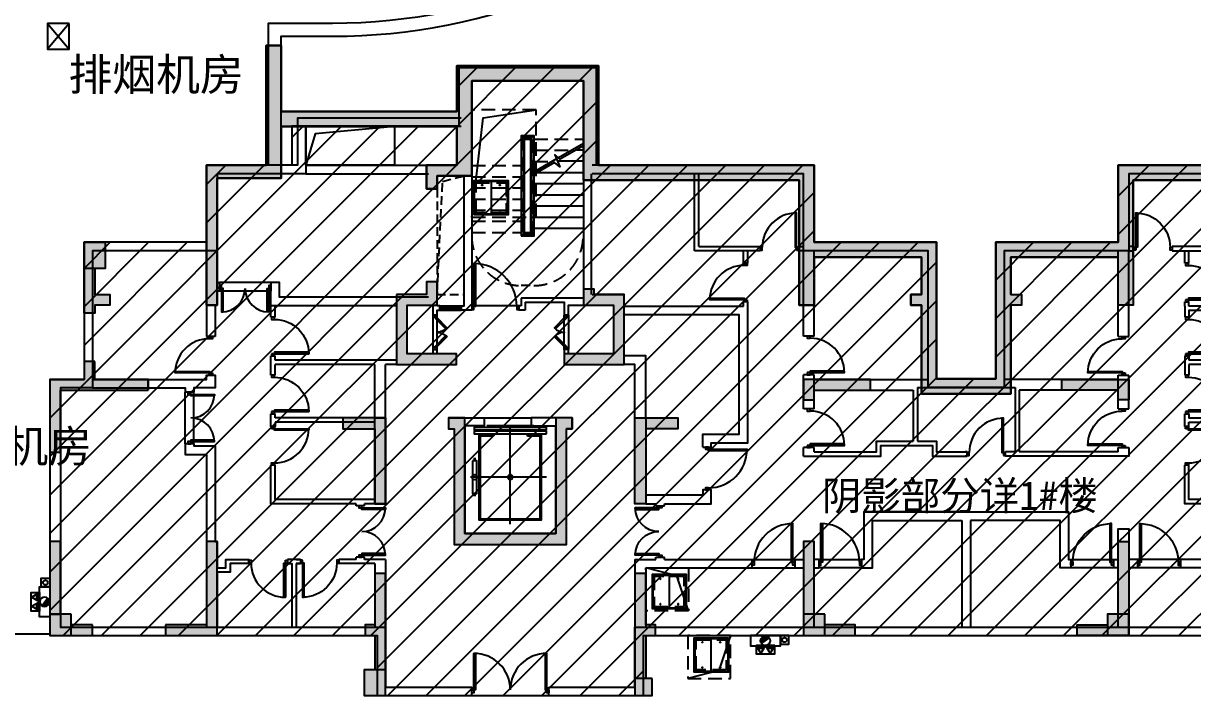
# Model space of a CAD drawing. Header units: millimetres. Extents: x -248992 to 1906102, y -24098 to 332602.
# Drawn here: x 882802 to 910092, y 253710 to 269400 of the extents above; entities that cross this region are included whole.
import ezdxf
from ezdxf.enums import TextEntityAlignment as Align

# ---------------------------------------------------------------- set-up
doc = ezdxf.new("R2010")
doc.units = ezdxf.units.MM
doc.header["$LTSCALE"] = 100
for name, pattern in [('A6-DK-JSJ-B1F$0$HIDDEN2', [4.7625, 3.175, -1.5875]), ('X1-B1F$0$HIDDEN2', [4.7625, 3.175, -1.5875]), ('XG-1#-CORE-B1F$0$ACO-DASHED', [3, 2, -1]), ('XG-1#-CORE-B1F$0$HIDDEN2', [4.7625, 3.175, -1.5875]), ('XG-1#-CORE-B1F$0$XG-14CORE-SF$0$X1-CORE-SF$0$HIDDEN2', [4.7625, 3.175, -1.5875])]:
    doc.linetypes.add(name, pattern=pattern)
for name, color, linetype in [('-ACO-TTLB', 153, 'Continuous'), ('1#-HW-BF$0$S-HATCH-X', 251, 'Continuous'), ('1#-W-BF$0$S-COLUMN-S', 2, 'Continuous'), ('1#-W-BF$0$S-WALL-S', 4, 'Continuous'), ('A-HATCH', 251, 'Continuous'), ('A-ROOM-IDEN', 31, 'Continuous'), ('A-WIND-IDEN', 244, 'Continuous'), ('A6-DK-BG-B1F$0$A-STAIR', 142, 'Continuous'), ('A6-DK-JSJ-B1F$0$A-DRAIN', 152, 'Continuous'), ('A6-DK-JSJ-B1F$0$A-HOLE-FLOR', 242, 'Continuous'), ('A6-DK-JSJ-B1F$0$A-LOWER', 131, 'A6-DK-JSJ-B1F$0$HIDDEN2'), ('A6-DK-JSJ-B1F$0$X23-BF$0$A-HATCH', 251, 'Continuous'), ('A6-W-B1$0$S-WALL-S', 4, 'Continuous'), ('TP-DK-1(xhs)$0$P-J-DIM-L', 70, 'Continuous'), ('TP-DK-1(xhs)$0$P-X-L', 240, 'Continuous'), ('TP-DK-1(xhs)$0$P-X-M', 2, 'Continuous'), ('TP-DK-1(xhs)$0$P-X-X', 1, 'Continuous'), ('X1-B1F$0$A-DRAIN', 152, 'Continuous'), ('X1-B1F$0$A-HOLE-FLOR', 242, 'Continuous'), ('X1-B1F$0$A-LOWER', 131, 'X1-B1F$0$HIDDEN2'), ('X1-B1F$0$X23-BF$0$A-HATCH', 251, 'Continuous'), ('X1-B1F$0$xref(dwg引用图层)', 7, 'Continuous'), ('XA6-130-S-B1F$0$A-DOOR', 190, 'Continuous'), ('XA6-130-S-B1F$0$A-HOLE-FLOR', 242, 'Continuous'), ('XA6-130-S-B1F$0$A-STAIR', 142, 'Continuous'), ('XA6-130-S-B1F$0$A-WALL', 2, 'Continuous'), ('XG-1#-CORE-B1F$0$A-DOOR', 190, 'Continuous'), ('XG-1#-CORE-B1F$0$A-DRAIN', 152, 'Continuous'), ('XG-1#-CORE-B1F$0$A-EVTR', 193, 'Continuous'), ('XG-1#-CORE-B1F$0$A-HOLE-FLOR', 242, 'Continuous'), ('XG-1#-CORE-B1F$0$A-LOWER', 131, 'XG-1#-CORE-B1F$0$HIDDEN2'), ('XG-1#-CORE-B1F$0$A-SILL', 135, 'Continuous'), ('XG-1#-CORE-B1F$0$A-STAIR', 142, 'Continuous'), ('XG-1#-CORE-B1F$0$A-WALL', 2, 'Continuous'), ('XG-1#-CORE-B1F$0$X23-BF$0$A-HATCH', 251, 'Continuous'), ('XG-1#-CORE-B1F$0$XG-14CORE-SF$0$A-STAIR', 142, 'Continuous'), ('XG-1#-CORE-B1F$0$XG-14CORE-SF$0$X1-CORE-SF$0$A-INDEX', 134, 'Continuous'), ('XG-1#-CORE-B1F$0$XG-14CORE-SF$0$X1-CORE-SF$0$A-RAIL', 55, 'Continuous'), ('XG-1#-CORE-B1F$0$XG-14CORE-SF$0$X1-CORE-SF$0$A-STAIR', 142, 'Continuous'), ('XG-1#-CORE-B1F$0$XU-3A-28F-SF$0$A-WIND', 126, 'Continuous'), ('xref(dwg引用图层)', 7, 'Continuous')]:
    doc.layers.add(name, color=color, linetype=linetype)
for name, color, linetype, plot in [('1#-HW-BF$0$S-EDIT', 241, 'Continuous', False), ('A6-W-B1$0$S-EDIT', 241, 'Continuous', False), ('XG-1#-CORE-B1F$0$XG-14CORE-SF$0$X1-CORE-SF$0$-ACO-PLTW', 220, 'XG-1#-CORE-B1F$0$XG-14CORE-SF$0$X1-CORE-SF$0$HIDDEN2', False)]:
    doc.layers.add(name, color=color, linetype=linetype, plot=plot)
doc.styles.add('华文细黑', font='STXIHEI.TTF')

# ---------------------------------------------------------------- blocks, each defined once
blk = doc.blocks.new('*U339')
for p, q in [((-25, 0), (-25, 500)), ((25, 0), (25, 500))]:
    blk.add_line(p, q)
for points in [[(25, 500), (-25, 500), (-25, 450), (25, 450)], [(25, 500), (-25, 500), (-25, 450), (25, 450)], [(22, 497), (-22, 497), (-22, 453), (22, 453)], [(22, 497), (-22, 497), (-22, 453), (22, 453)], [(16, 395), (13, 395), (13, 399), (-16, 445), (-16, 450), (-13, 450), (-13, 446), (16, 400), (16, 395)], [(16, 295), (13, 295), (13, 299), (-16, 345), (-16, 350), (-13, 350), (-13, 346), (16, 300), (16, 295)], [(25, 0), (-25, 0), (-25, 50), (25, 50)], [(25, 0), (-25, 0), (-25, 50), (25, 50)], [(22, 3), (-22, 3), (-22, 47), (22, 47)], [(22, 3), (-22, 3), (-22, 47), (22, 47)], [(16, 195), (13, 195), (13, 199), (-16, 245), (-16, 250), (-13, 250), (-13, 246), (16, 200), (16, 195)], [(16, 95), (13, 95), (13, 99), (-16, 145), (-16, 150), (-13, 150), (-13, 146), (16, 100), (16, 95)]]:
    blk.add_lwpolyline(points, close=True)
blk = doc.blocks.new('*U340')
for points in [[(-1100, -35), (-1050, -35), (-1050, 35), (-1100, 35)], [(-50, -35), (0, -35), (0, 35), (-50, 35)], [(-85, -1035), (-85, -35), (-50, -35), (-50, -1035)]]:
    blk.add_lwpolyline(points, close=True)
blk.add_arc((-50, -35), 1000, 180, 270)
blk = doc.blocks.new('XG-1#-CORE-B1F$0$DT-YL')
for p, q in [((13512, 6200), (12412, 6200)), ((12562, 6010), (12562, 5955)), ((12962, 3900), (12962, 6200)), ((13362, 5955), (13362, 6010)), ((12562, 5955), (12262, 5955)), ((13662, 5955), (13362, 5955)), ((12156, 5430), (12106, 5430)), ((12131, 5380), (12131, 5430)), ((13806, 5000), (12031, 5000)), ((12156, 4570), (12106, 4570)), ((12131, 4620), (12131, 4570))]:
    blk.add_line(p, q)
for points in [[(13806, 6100), (13806, 6160), (12118, 6160), (12118, 6100)], [(13806, 6010), (13806, 6070), (12118, 6070), (12118, 6010)], [(12081, 5380), (12081, 4620), (12181, 4620), (12181, 5380)]]:
    blk.add_lwpolyline(points, close=True)
for points in [[(12231, 6010), (12231, 4000), (13693, 4000), (13693, 6010)], [(12262, 5955), (12262, 4030), (13662, 4030), (13662, 5955)]]:
    blk.add_lwpolyline(points)
blk.add_circle((12131, 5000), 60)
at = {"extrusion": (0, 0, -1)}
blk.add_ellipse((12962, 5000), major_axis=(60.1, 0), ratio=0.918919, start_param=4.712389, end_param=10.995574, dxfattribs=at)
blk = doc.blocks.new('*U341')
at = {"layer": 'XG-1#-CORE-B1F$0$A-DRAIN'}
blk.add_lwpolyline([(50, 50), (50, 850), (850, 850), (850, 50)], close=True, dxfattribs=at)
at = {"layer": 'XG-1#-CORE-B1F$0$A-HOLE-FLOR'}
blk.add_lwpolyline([(0, 0), (270, 2317), (1500, 2500)], dxfattribs=at)
for points in [[(65, 835), (450, 835), (450, 65), (65, 65)], [(835, 835), (450, 835), (450, 65), (835, 65)]]:
    blk.add_lwpolyline(points, close=True, dxfattribs=at)
at = {"layer": 'XG-1#-CORE-B1F$0$A-LOWER'}
for points in [[(0, 2500), (0, 0), (1500, 0), (1500, 2500), (0, 2500)], [(100, 100), (100, 800), (800, 800), (800, 100), (100, 100)]]:
    blk.add_lwpolyline(points, dxfattribs=at)
at = {"layer": 'XG-1#-CORE-B1F$0$X23-BF$0$A-HATCH'}
blk.add_lwpolyline([(65, 65), (65, 835), (835, 835), (835, 65)], close=True, dxfattribs=at)
for centre in [(242, 745), (657, 745), (242, 155), (657, 155)]:
    blk.add_circle(centre, 8, dxfattribs=at)
blk = doc.blocks.new('*U342')
at = {"linetype": 'ByBlock', "lineweight": -2}
for points in [[(322, 258), (75, 10), (50, 35), (297, 282)], [(478, 258), (725, 10), (750, 35), (503, 282)], [(0, 35), (50, 35), (50, -35), (0, -35)], [(800, 35), (750, 35), (750, -35), (800, -35)]]:
    blk.add_lwpolyline(points, close=True, dxfattribs=at)
for centre, start, end in [((50, 35), 0, 45), ((750, 35), 135, 180)]:
    blk.add_arc(centre, 350, start, end, dxfattribs=at)
blk = doc.blocks.new('XG-1#-CORE-B1F', base_point=(-46152, -39086))
at = {"layer": 'XG-1#-CORE-B1F$0$A-HOLE-FLOR', "linetype": 'XG-1#-CORE-B1F$0$ACO-DASHED'}
blk.add_lwpolyline([(-37212, -29816), (-36582, -29816), (-36582, -27046), (-37212, -27046)], close=True, dxfattribs=at)
blk.add_lwpolyline([(-37212, -29816), (-37083, -27174), (-36582, -27046)], dxfattribs=at)
at = {"layer": 'XG-1#-CORE-B1F$0$A-SILL'}
for points in [[(-37147, -30076), (-36647, -30076)], [(-37147, -30176), (-36647, -30176)]]:
    blk.add_lwpolyline(points, dxfattribs=at)
at = {"layer": 'XG-1#-CORE-B1F$0$A-STAIR'}
for points in [[(-35302, -30076), (-36402, -30076)], [(-36112, -32696), (-35012, -32696)]]:
    blk.add_lwpolyline(points, dxfattribs=at)
at = {"layer": 'XG-1#-CORE-B1F$0$A-WALL'}
for p, q in [((-36402, -24826), (-33792, -24826)), ((-33792, -24826), (-33792, -29896)), ((-35252, -29896), (-35252, -30076)), ((-35152, -29996), (-35152, -30176)), ((-35302, -30076), (-35302, -30176))]:
    blk.add_line(p, q, dxfattribs=at)
for points in [[(-36402, -24826), (-36402, -30176)], [(-36402, -30176), (-36647, -30176), (-36647, -30076), (-36582, -30076), (-36582, -27046)], [(-33612, -27096), (-33612, -29686)], [(-33792, -29896), (-35252, -29896)], [(-35152, -29996), (-34242, -29996), (-34242, -30296), (-34142, -30296), (-34142, -30066), (-33092, -30066), (-33092, -31196), (-34142, -31196), (-34142, -31096), (-34242, -31096), (-34242, -31196)], [(-36762, -31196), (-37212, -31196), (-37212, -31096), (-37312, -31096), (-37312, -31196), (-37912, -31196), (-37912, -30066), (-37312, -30066), (-37312, -30296)], [(-37212, -30076), (-37212, -30066)], [(-37212, -30296), (-37212, -30176), (-37147, -30176), (-37147, -30076), (-37212, -30076)], [(-35252, -30076), (-35302, -30076)], [(-35152, -30176), (-35302, -30176)], [(-37212, -30296), (-37312, -30296)], [(-36562, -32696), (-36112, -32696), (-36112, -32876), (-36562, -32876)], [(-34442, -32696), (-35012, -32696), (-35012, -32876), (-34442, -32876)]]:
    blk.add_lwpolyline(points, dxfattribs=at)
at = {"layer": 'XG-1#-CORE-B1F$0$XG-14CORE-SF$0$A-STAIR'}
for p, q in [((-37312, -30296), (-37312, -31096)), ((-37212, -31096), (-37212, -30296)), ((-34242, -31096), (-34242, -30296)), ((-34142, -30296), (-34142, -31096))]:
    blk.add_line(p, q, dxfattribs=at)
at = {"layer": 'XG-1#-CORE-B1F$0$XG-14CORE-SF$0$X1-CORE-SF$0$-ACO-PLTW'}
blk.add_line((-34972, -26136), (-35222, -26136), dxfattribs=at)
blk.add_lwpolyline([(-35222, -26136), (-35222, -28416), (-34972, -28416), (-34972, -26136)], dxfattribs=at)
at = {"layer": 'XG-1#-CORE-B1F$0$XG-14CORE-SF$0$X1-CORE-SF$0$A-INDEX'}
for points in [[(-33792, -26344), (-34337, -26658), (-34461, -26556), (-34344, -26835), (-34467, -26733), (-35022, -27054)], [(-33792, -26286), (-34379, -26624)], [(-34422, -26649), (-35022, -26996)]]:
    blk.add_lwpolyline(points, dxfattribs=at)
at = {"layer": 'XG-1#-CORE-B1F$0$XG-14CORE-SF$0$X1-CORE-SF$0$A-RAIL'}
for points in [[(-35247, -28441), (-34947, -28441), (-34947, -26111), (-35247, -26111)], [(-35197, -28391), (-34997, -28391), (-34997, -26161), (-35197, -26161)]]:
    blk.add_lwpolyline(points, close=True, dxfattribs=at)
at = {"layer": 'XG-1#-CORE-B1F$0$XG-14CORE-SF$0$X1-CORE-SF$0$A-STAIR'}
for p, q in [((-35172, -28366), (-35172, -26161)), ((-35172, -26186), (-34997, -26186)), ((-35022, -28366), (-35022, -26161)), ((-35022, -26446), (-34997, -26446)), ((-33952, -26436), (-33792, -26436)), ((-35022, -26706), (-34997, -26706)), ((-34402, -26696), (-33792, -26696)), ((-35022, -26966), (-34997, -26966)), ((-35022, -28366), (-35022, -26996)), ((-34947, -26966), (-34873, -26966)), ((-34870, -26966), (-33792, -26966)), ((-35022, -27226), (-34997, -27226)), ((-34947, -27226), (-33792, -27226)), ((-35022, -27486), (-34997, -27486)), ((-34947, -27486), (-33792, -27486)), ((-35022, -27746), (-34997, -27746)), ((-35022, -27746), (-34997, -27746)), ((-34947, -27746), (-33792, -27746)), ((-35022, -28006), (-34997, -28006)), ((-35022, -28006), (-34997, -28006)), ((-34947, -28006), (-33792, -28006)), ((-35197, -28366), (-35022, -28366)), ((-35022, -28266), (-34997, -28266)), ((-34947, -28266), (-33792, -28266))]:
    blk.add_line(p, q, dxfattribs=at)
at = {"layer": 'XG-1#-CORE-B1F$0$XG-14CORE-SF$0$X1-CORE-SF$0$A-STAIR', "linetype": 'XG-1#-CORE-B1F$0$XG-14CORE-SF$0$X1-CORE-SF$0$HIDDEN2'}
for p, q in [((-34947, -26186), (-33792, -26186)), ((-34947, -26446), (-34069, -26446)), ((-34947, -26706), (-34520, -26706)), ((-36402, -26806), (-35247, -26806)), ((-35197, -26806), (-35172, -26806)), ((-36402, -27066), (-35247, -27066)), ((-35197, -27066), (-35172, -27066)), ((-36402, -27326), (-35247, -27326)), ((-35197, -27326), (-35172, -27326)), ((-36402, -27586), (-35247, -27586)), ((-35197, -27586), (-35172, -27586)), ((-36402, -27846), (-35247, -27846)), ((-36402, -28106), (-35247, -28106)), ((-35197, -27846), (-35172, -27846)), ((-35197, -28106), (-35172, -28106)), ((-36402, -28366), (-35247, -28366))]:
    blk.add_line(p, q, dxfattribs=at)
blk.add_lwpolyline([(-35042, -29606), (-35252, -29606)], dxfattribs=at)
for centre, start, end in [((-35252, -28456), 180, 270), ((-34952, -28456), 270, 0)]:
    blk.add_arc(centre, 1150, start, end, dxfattribs=at)
at = {"layer": 'XG-1#-CORE-B1F$0$A-DOOR'}
for name, p, rotation in [('*U340', (-36402, -30126), 180), ('*U342', (-34192, -31096), 90)]:
    blk.add_blockref(name, p, dxfattribs=dict(at, rotation=rotation))
at = {"layer": 'XG-1#-CORE-B1F$0$A-DOOR', "xscale": -1, "rotation": 270}
blk.add_blockref('*U342', (-37262, -31096), dxfattribs=at)
at = {"layer": 'XG-1#-CORE-B1F$0$A-EVTR'}
blk.add_blockref('XG-1#-CORE-B1F$0$DT-YL', (-48465, -39076), dxfattribs=at)
at = {"layer": 'XG-1#-CORE-B1F$0$A-LOWER'}
blk.add_blockref('*U341', (-36402, -28006), dxfattribs=at)
at = {"layer": 'XG-1#-CORE-B1F$0$XU-3A-28F-SF$0$A-WIND', "rotation": 90}
blk.add_blockref('*U339', (-36647, -30126), dxfattribs=at)
blk = doc.blocks.new('*U100')
for points in [[(-900, 35), (-850, 35), (-850, -35), (-900, -35)], [(-50, 35), (0, 35), (0, -35), (-50, -35)], [(-85, -835), (-85, -35), (-50, -35), (-50, -835)]]:
    blk.add_lwpolyline(points, close=True)
blk.add_arc((-50, -35), 800, 180, 270)
blk = doc.blocks.new('*U101')
for points in [[(-85, 835), (-85, 35), (-50, 35), (-50, 835)], [(-900, -35), (-850, -35), (-850, 35), (-900, 35)], [(-50, -35), (0, -35), (0, 35), (-50, 35)]]:
    blk.add_lwpolyline(points, close=True)
blk.add_arc((-50, 35), 800, 90, 180)
blk = doc.blocks.new('*U102')
for points in [[(-850, 35), (-900, 35), (-900, -35), (-850, -35)], [(0, 35), (-50, 35), (-50, -35), (0, -35)], [(-815, -835), (-815, -35), (-850, -35), (-850, -835)]]:
    blk.add_lwpolyline(points, close=True)
blk.add_arc((-850, -35), 800, 270, 0)
blk = doc.blocks.new('*U98')
for points in [[(-815, 835), (-815, 35), (-850, 35), (-850, 835)], [(-850, -35), (-900, -35), (-900, 35), (-850, 35)], [(0, -35), (-50, -35), (-50, 35), (0, 35)]]:
    blk.add_lwpolyline(points, close=True)
blk.add_arc((-850, 35), 800, 0, 90)
blk = doc.blocks.new('*U95')
at = {"linetype": 'ByBlock', "lineweight": -2}
for points in [[(0, -35), (50, -35), (50, 35), (0, 35)], [(1150, -35), (1200, -35), (1200, 35), (1150, 35)], [(85, -585), (85, -35), (50, -35), (50, -585)], [(1115, -585), (1115, -35), (1150, -35), (1150, -585)]]:
    blk.add_lwpolyline(points, close=True, dxfattribs=at)
for centre, start, end in [((50, -35), 270, 0), ((1150, -35), 180, 270)]:
    blk.add_arc(centre, 550, start, end, dxfattribs=at)
blk = doc.blocks.new('*U103')
for points in [[(-900, 35), (-850, 35), (-850, -35), (-900, -35)], [(-50, 35), (0, 35), (0, -35), (-50, -35)], [(-85, -835), (-85, -35), (-50, -35), (-50, -835)]]:
    blk.add_lwpolyline(points, close=True)
blk.add_arc((-50, -35), 800, 180, 270)
blk = doc.blocks.new('*U104')
at = {"linetype": 'ByBlock', "lineweight": -2}
for points in [[(85, 885), (85, 35), (50, 35), (50, 885)], [(1715, 885), (1715, 35), (1750, 35), (1750, 885)], [(0, 35), (50, 35), (50, -35), (0, -35)], [(1750, 35), (1800, 35), (1800, -35), (1750, -35)]]:
    blk.add_lwpolyline(points, close=True, dxfattribs=at)
for centre, start, end in [((50, 35), 0, 90), ((1750, 35), 90, 180)]:
    blk.add_arc(centre, 850, start, end, dxfattribs=at)
blk = doc.blocks.new('*U96')
at = {"color": 0, "linetype": 'ByBlock', "lineweight": -2}
for points in [[(50, -35), (0, -35), (0, 35), (50, 35)], [(1000, -35), (950, -35), (950, 35), (1000, 35)], [(85, -935), (85, -35), (50, -35), (50, -935)]]:
    blk.add_lwpolyline(points, close=True, dxfattribs=at)
blk.add_arc((50, -35), 900, 270, 0, dxfattribs=at)
blk = doc.blocks.new('*U97')
at = {"color": 0, "linetype": 'ByBlock', "lineweight": -2}
for points in [[(85, 935), (85, 35), (50, 35), (50, 935)], [(50, 35), (0, 35), (0, -35), (50, -35)], [(1000, 35), (950, 35), (950, -35), (1000, -35)]]:
    blk.add_lwpolyline(points, close=True, dxfattribs=at)
blk.add_arc((50, 35), 900, 360, 90, dxfattribs=at)
blk = doc.blocks.new('*U99')
at = {"color": 0, "linetype": 'ByBlock', "lineweight": -2}
for points in [[(85, 935), (85, 35), (50, 35), (50, 935)], [(50, 35), (0, 35), (0, -35), (50, -35)], [(1000, 35), (950, 35), (950, -35), (1000, -35)]]:
    blk.add_lwpolyline(points, close=True, dxfattribs=at)
blk.add_arc((50, 35), 900, 360, 90, dxfattribs=at)
blk = doc.blocks.new('XA6-130-S-B1F')
at = {"layer": 'XA6-130-S-B1F$0$A-HOLE-FLOR'}
blk.add_lwpolyline([(5880, 13190), (7950, 13190), (7950, 12290), (5880, 12290)], close=True, dxfattribs=at)
blk.add_lwpolyline([(7950, 13190), (6095, 13024), (5880, 12290)], dxfattribs=at)
at = {"layer": 'XA6-130-S-B1F$0$A-STAIR'}
for points in [[(5060, 9550), (3860, 9550)], [(5060, 9350), (3860, 9350)], [(3060, 5790), (3060, 6990)], [(3260, 5790), (3260, 6990)], [(16290, 3090), (17290, 3090)], [(17850, 3090), (18850, 3090)], [(23730, 3090), (24730, 3090)], [(26290, 3090), (25290, 3090)], [(16290, 2890), (17290, 2890)], [(18850, 2890), (17850, 2890)], [(24730, 2890), (23730, 2890)], [(26290, 2890), (25290, 2890)]]:
    blk.add_lwpolyline(points, dxfattribs=at)
at = {"layer": 'XA6-130-S-B1F$0$A-WALL'}
for points in [[(9500, 13390), (5680, 13390), (5680, 12290), (3560, 12290), (3560, 10490), (700, 10490)], [(9500, 13190), (5880, 13190), (5880, 12090), (3810, 12090), (3810, 10290), (900, 10290), (900, 7090), (150, 7090), (150, 1510), (7740, 1510), (7740, 110), (9750, 110)], [(5880, 12290), (8740, 12290)], [(30020, 12290), (24840, 12290), (24840, 10490), (21980, 10490), (21980, 7300), (20600, 7300), (20600, 10490), (17740, 10490), (17740, 12290), (12560, 12290)], [(5880, 12090), (8740, 12090)], [(12540, 12090), (12540, 9270)], [(30020, 12090), (25090, 12090), (25090, 10290), (22180, 10290), (22180, 7100), (20400, 7100), (20400, 10290), (17490, 10290), (17490, 12090), (12560, 12090)], [(14950, 10290), (14950, 12090)], [(15050, 10390), (15050, 12090)], [(3560, 10490), (700, 10490), (700, 7290), (-100, 7290), (-100, 1310), (7540, 1310), (7540, -90), (9750, -90)], [(15050, 10390), (16480, 10390)], [(16480, 10390), (16480, 10290)], [(17380, 10390), (17490, 10390)], [(17380, 10390), (17380, 10290)], [(25200, 10390), (25090, 10390)], [(25200, 10390), (25200, 10290)], [(26100, 10390), (26100, 10290)], [(27530, 10390), (26100, 10390)], [(16480, 10290), (14950, 10290)], [(16090, 10000), (16090, 10290)], [(16190, 10000), (16190, 10290)], [(17490, 10290), (17380, 10290)], [(17490, 8300), (17490, 10290)], [(17740, 8300), (17740, 10290)], [(24840, 8290), (24840, 10290)], [(25090, 8290), (25090, 10290)], [(25090, 10290), (25200, 10290)], [(26100, 10290), (27630, 10290)], [(26390, 10000), (26390, 10290)], [(26490, 10000), (26490, 10290)], [(16190, 10000), (16090, 10000)], [(26390, 10000), (26490, 10000)], [(3810, 9550), (3860, 9550), (3860, 9350), (3810, 9350)], [(7990, 9210), (5260, 9210), (5260, 9550), (5060, 9550)], [(5060, 9550), (5060, 9350)], [(7990, 9010), (5060, 9010), (5060, 9350), (5060, 9350)], [(3560, 9020), (3560, 8290)], [(3760, 9020), (3760, 8290)], [(5060, 8740), (5060, 9010)], [(8740, 9210), (7990, 9210), (7990, 7740), (5160, 7740)], [(5160, 8740), (5160, 9010)], [(12560, 9270), (13310, 9270)], [(13310, 9000), (13310, 9270)], [(16090, 9000), (16090, 9100)], [(16190, 9100), (16090, 9100)], [(16190, 9000), (16190, 9100)], [(26390, 9000), (26390, 9100)], [(26390, 9100), (26490, 9100)], [(26490, 9000), (26490, 9100)], [(5160, 8740), (5060, 8740)], [(13310, 9000), (16090, 9000)], [(13810, 6390), (13810, 7840), (13310, 7840), (13310, 8800)], [(15140, 5710), (15140, 6010), (15990, 6010), (15990, 8800), (13310, 8800)], [(15140, 5710), (15340, 5710), (15340, 5810), (16190, 5810), (16190, 9000)], [(26390, 9000), (26390, 8740)], [(26490, 8740), (26390, 8740)], [(29270, 9000), (26490, 9000)], [(29270, 8900), (26490, 8900), (26490, 8740)], [(3760, 8290), (3560, 8290)], [(17740, 8300), (17490, 8300)], [(24840, 8290), (25090, 8290)], [(5060, 7390), (5060, 7840)], [(5160, 7840), (5060, 7840)], [(5160, 7740), (5160, 7840)], [(26490, 7840), (26390, 7840)], [(26390, 7840), (26390, 7390)], [(26490, 7840), (26490, 7740)], [(29270, 7740), (26490, 7740)], [(900, 7290), (3560, 7290), (3560, 7390), (3760, 7390), (3760, 7090), (3260, 7090), (3260, 6990)], [(3760, 7390), (3760, 7090)], [(5160, 7390), (5060, 7390)], [(5160, 7390), (5160, 7640)], [(7490, 7640), (5160, 7640)], [(7490, 6390), (7490, 7640)], [(7990, 7640), (7740, 7640)], [(7740, 6390), (7740, 7640)], [(13560, 6390), (13560, 7640), (13310, 7640)], [(17490, 6600), (17490, 7400)], [(17740, 7400), (17490, 7400)], [(17740, 6600), (17740, 7400)], [(24840, 7390), (25090, 7390)], [(24840, 6600), (24840, 7390)], [(25090, 6600), (25090, 7390)], [(26490, 7390), (26390, 7390)], [(26490, 7640), (26490, 7390)], [(28770, 7640), (26490, 7640)], [(26490, 7490), (26490, 7390)], [(17740, 7290), (20400, 7290)], [(20150, 7100), (22430, 7100)], [(20150, 7100), (20150, 5850)], [(24840, 7290), (22180, 7290)], [(22430, 7100), (22430, 5600)], [(900, 7090), (3060, 7090), (3060, 6990)], [(3260, 6990), (3060, 6990)], [(17740, 7040), (20050, 7040)], [(20050, 7040), (20050, 5850)], [(24830, 7040), (22530, 7040)], [(22530, 7040), (22530, 5600)], [(17740, 6600), (17490, 6600)], [(24840, 6600), (25090, 6600)], [(5160, 6290), (5160, 6190), (5060, 6190), (5060, 6490)], [(5160, 6490), (5060, 6490)], [(5160, 6390), (5160, 6490)], [(7490, 6390), (5160, 6390)], [(7490, 6290), (5160, 6290)], [(9210, 6390), (9210, 6140)], [(9210, 6390), (9590, 6390)], [(12090, 6390), (11710, 6390)], [(12090, 6390), (12090, 6140)], [(26490, 6490), (26390, 6490)], [(26390, 6190), (26390, 6490)], [(26490, 6490), (26490, 6390), (28770, 6390)], [(26490, 6190), (26490, 6290)], [(26490, 6290), (28770, 6290)], [(9210, 6140), (9340, 6140)], [(9590, 6210), (9590, 3690), (11710, 3690), (11710, 6210)], [(12090, 6140), (11960, 6140)], [(26490, 6190), (26390, 6190)], [(3060, 5790), (3060, 5540), (3560, 5540), (3560, 1510)], [(3260, 5790), (3060, 5790)], [(3260, 5790), (3260, 5740), (3760, 5740), (3760, 3510), (3810, 3510), (3810, 2890)], [(17490, 5500), (19300, 5500), (19300, 5750), (20500, 5750), (20500, 5500), (21310, 5500)], [(17740, 5600), (19200, 5600), (19200, 5850), (20050, 5850)], [(20150, 5850), (20600, 5850), (20600, 5600), (21310, 5600)], [(17490, 5500), (17490, 5700)], [(17740, 5700), (17490, 5700)], [(17740, 5600), (17740, 5700)], [(21310, 5600), (21270, 5600)], [(21310, 5500), (21270, 5500)], [(21310, 5500), (21310, 5600)], [(21310, 5500), (21310, 5600)], [(25090, 5700), (25090, 5500), (22210, 5500)], [(22430, 5600), (22210, 5600)], [(22210, 5500), (22210, 5600)], [(24840, 5600), (22530, 5600)], [(24840, 5700), (25090, 5700)], [(24840, 5600), (24840, 5700)], [(5160, 5290), (5060, 5290)], [(7050, 4390), (5060, 4390), (5060, 5290)], [(7490, 4490), (5160, 4490), (5160, 5290)], [(5160, 5190), (5160, 5290)], [(26490, 5290), (26390, 5290)], [(28330, 4390), (26390, 4390), (26390, 5290)], [(26490, 5190), (26490, 5290)], [(28770, 4490), (26490, 4490), (26490, 5290)], [(14250, 4390), (15340, 4390), (15340, 4710), (15140, 4710), (15140, 4590), (13810, 4590)], [(7050, 4340), (7050, 4390)], [(7490, 4390), (7250, 4390)], [(7250, 4340), (7250, 4390)], [(13810, 4390), (14050, 4390)], [(14050, 4340), (14050, 4390)], [(14250, 4340), (14250, 4390)], [(7250, 4340), (7050, 4340)], [(14050, 4340), (14250, 4340)], [(21320, 4200), (18900, 4200), (18900, 3090), (18850, 3090), (18850, 2890), (19100, 2890), (19100, 4000), (21190, 4000)], [(18900, 4200), (23680, 4200), (23680, 3090), (23730, 3090), (23730, 2890), (23480, 2890), (23480, 4000), (21390, 4000)], [(21190, 4000), (21190, 1510)], [(21390, 4000), (21390, 1510)], [(24840, 1510), (24840, 3800), (25090, 3800), (25090, 1510)], [(3810, 2890), (4010, 2890), (4010, 3090), (4550, 3090), (4550, 2990), (4110, 2990), (4110, 2790), (3810, 2790), (3810, 1510)], [(5750, 3090), (5450, 3090)], [(5450, 3090), (5450, 2990)], [(5650, 3090), (5750, 3090)], [(5750, 3090), (5750, 2990)], [(6650, 3090), (6650, 2990)], [(7050, 3090), (6650, 3090)], [(7050, 3090), (7050, 3140)], [(7250, 3140), (7050, 3140)], [(7250, 3090), (7250, 3140)], [(7740, 3090), (7250, 3090)], [(7740, 3090), (7740, 1510)], [(13560, 3090), (14050, 3090)], [(13560, 3090), (13560, 1510)], [(14050, 3140), (14250, 3140)], [(14050, 3090), (14050, 3140)], [(14050, 3140), (14250, 3140)], [(14250, 3090), (14250, 3140)], [(14250, 3090), (16290, 3090)], [(16290, 3090), (16290, 2890)], [(17290, 3090), (17490, 3090)], [(17290, 3090), (17290, 2890)], [(17850, 3090), (17740, 3090)], [(17850, 3090), (17850, 2890)], [(24730, 3090), (24730, 2890)], [(24730, 3090), (24840, 3090)], [(25290, 3090), (25090, 3090)], [(25290, 3090), (25290, 2890)], [(26290, 3090), (26290, 2890)], [(28330, 3090), (26290, 3090)], [(5450, 2990), (5550, 2990), (5550, 1510)], [(5750, 2990), (5650, 2990)], [(5650, 2990), (5650, 1510)], [(5650, 2990), (5750, 2990)], [(7490, 2990), (6650, 2990)], [(7490, 2990), (7490, 1510)], [(13810, 2890), (16290, 2890)], [(13810, 2890), (13810, 1510)], [(17290, 2890), (17490, 2890)], [(17740, 1510), (17740, 2890)], [(17740, 2890), (17850, 2890)], [(24840, 2890), (24730, 2890)], [(24840, 1510), (24840, 2890)], [(25290, 2890), (25090, 2890)], [(28770, 2890), (26290, 2890)], [(11550, 110), (13560, 110), (13560, 1510), (29020, 1510), (29020, 110), (31030, 110)], [(11550, -90), (13760, -90), (13760, 1310), (28820, 1310), (28820, -90), (31030, -90)], [(9750, -90), (9750, 110)], [(11550, -90), (11550, 110)]]:
    blk.add_lwpolyline(points, dxfattribs=at)
at = {"layer": 'XA6-130-S-B1F$0$A-DOOR'}
for name, p in [('*U101', (17380, 10340)), ('*U95', (3860, 9450)), ('*U97', (17850, 2990)), ('*U100', (5450, 3040)), ('*U104', (9750, 10))]:
    blk.add_blockref(name, p, dxfattribs=at)
at = {"layer": 'XA6-130-S-B1F$0$A-DOOR', "xscale": -1}
for name, p in [('*U101', (25200, 10340)), ('*U97', (24730, 2990)), ('*U100', (5750, 3040))]:
    blk.add_blockref(name, p, dxfattribs=at)
at = {"layer": 'XA6-130-S-B1F$0$A-DOOR'}
for name, p, rotation in [('*U98', (16140, 10000), 90), ('*U103', (3660, 7390), 270), ('*U102', (17615, 8300), 90), ('*U95', (3160, 5790), 90), ('*U102', (17615, 6600), 90), ('*U102', (21310, 5550), 180), ('*U98', (5110, 5290), 270), ('*U98', (26440, 5290), 270), ('*U99', (15240, 5710), 270), ('*U95', (7150, 3140), 90), ('*U96', (17290, 2990), 180)]:
    blk.add_blockref(name, p, dxfattribs=dict(at, rotation=rotation))
at = {"layer": 'XA6-130-S-B1F$0$A-DOOR', "xscale": -1}
for name, p, rotation in [('*U98', (26440, 10000), 270), ('*U98', (5110, 8740), 270), ('*U98', (26440, 8740), 270), ('*U102', (24965, 8290), 270), ('*U98', (5110, 7390), 270), ('*U98', (26440, 7390), 270), ('*U102', (24965, 6600), 270), ('*U95', (14150, 3140), 270), ('*U96', (25290, 2990), 180)]:
    blk.add_blockref(name, p, dxfattribs=dict(at, rotation=rotation))
blk = doc.blocks.new('*U332')
at = {"layer": 'X1-B1F$0$A-DRAIN'}
blk.add_lwpolyline([(50, 50), (50, 850), (850, 850), (850, 50)], close=True, dxfattribs=at)
at = {"layer": 'X1-B1F$0$A-HOLE-FLOR'}
blk.add_lwpolyline([(0, 0), (270, 817), (1000, 1000)], dxfattribs=at)
for points in [[(65, 835), (450, 835), (450, 65), (65, 65)], [(835, 835), (450, 835), (450, 65), (835, 65)]]:
    blk.add_lwpolyline(points, close=True, dxfattribs=at)
at = {"layer": 'X1-B1F$0$A-LOWER'}
for points in [[(0, 1000), (0, 0), (1000, 0), (1000, 1000), (0, 1000)], [(100, 100), (100, 800), (800, 800), (800, 100), (100, 100)]]:
    blk.add_lwpolyline(points, dxfattribs=at)
at = {"layer": 'X1-B1F$0$X23-BF$0$A-HATCH'}
blk.add_lwpolyline([(65, 65), (65, 835), (835, 835), (835, 65)], close=True, dxfattribs=at)
for centre in [(242, 745), (657, 745), (242, 155), (657, 155)]:
    blk.add_circle(centre, 8, dxfattribs=at)
blk = doc.blocks.new('X1-B1F')
blk.add_blockref('XG-1#-CORE-B1F', (0, 0))
at = {"layer": 'X1-B1F$0$A-LOWER', "xscale": -1}
blk.add_blockref('*U332', (14810, 1890), dxfattribs=at)
at = {"layer": 'X1-B1F$0$xref(dwg引用图层)'}
blk.add_blockref('XA6-130-S-B1F', (0, 0), dxfattribs=at)
blk = doc.blocks.new('1#-HW-BF')
at = {"layer": '1#-HW-BF$0$S-HATCH-X'}
for points in [[(43280, 3190), (43280, 5990), (42680, 5990), (42680, 5590), (42330, 5590), (42330, 6940), (40380, 6940), (40380, 7290), (41530, 7290), (41530, 9020), (41280, 9020), (41280, 9270), (41530, 9270), (41530, 10140), (39020, 10140), (39020, 9020), (38670, 9020), (38670, 11940), (36830, 11940), (36830, 13190), (33180, 13190), (33180, 12290), (33890, 12290), (33890, 11740), (33640, 11740), (33640, 12040), (32830, 12040), (32830, 14260), (30220, 14260), (30220, 11940), (25190, 11940), (25190, 9020), (24840, 9020), (24840, 10140), (22330, 10140), (22330, 9270), (22580, 9270), (22580, 9020), (22330, 9020), (22330, 6950), (20250, 6950), (20250, 9020), (20000, 9020), (20000, 9270), (20250, 9270), (20250, 10140), (17740, 10140), (17740, 9020), (17390, 9020), (17390, 11940), (12360, 11940), (12360, 14260), (9750, 14260), (9750, 12040), (8940, 12040), (8940, 11740), (8690, 11740), (8690, 12290), (9400, 12290), (9400, 13190), (5300, 13190), (5300, 11990), (3810, 11990), (3810, 9020), (3560, 9020), (3560, 12290), (4950, 12290), (4950, 15082), (5300, 15082), (5300, 13540), (9400, 13540), (9400, 14610), (12710, 14610), (12710, 12290), (17740, 12290), (17740, 10490), (20600, 10490), (20600, 7300), (21980, 7300), (21980, 10490), (24840, 10490), (24840, 12290), (29870, 12290), (29870, 14610), (33180, 14610), (33180, 13540), (37180, 13540), (37180, 12290), (39020, 12290), (39020, 10490), (41880, 10490), (41880, 7290), (42680, 7290), (42680, 6340), (43630, 6340), (43630, 2840), (42680, 2840), (42680, 1310), (35190, 1310), (35190, 310), (34840, 310), (34840, 2760), (35090, 2760), (35090, 1660), (38770, 1660), (38770, 3010), (39020, 3010), (39020, 1660), (42330, 1660), (42330, 3190)], [(1200, 10490), (700, 10490), (700, 9890), (1200, 9890)], [(1300, 9270), (950, 9270), (950, 9890), (700, 9890), (700, 8840), (950, 8840), (950, 9020), (1300, 9020)], [(9390, 7890), (8240, 7890), (8240, 9020), (8940, 9020), (8940, 9570), (8690, 9570), (8690, 9270), (7990, 9270), (7990, 7640), (9390, 7640), (9390, 7710)], [(13310, 9270), (12610, 9270), (12610, 9400), (12360, 9400), (12360, 9020), (13060, 9020), (13060, 7890), (11910, 7890), (11910, 7710), (11910, 7640), (13310, 7640)], [(2200, 7290), (950, 7290), (950, 7710), (700, 7710), (700, 7290), (-100, 7290), (-100, 5590), (150, 5590), (150, 7040), (2200, 7040), (2200, 7110)], [(19060, 7290), (17490, 7290), (17490, 6810), (17740, 6810), (17740, 7040), (19060, 7040)], [(25090, 7290), (23520, 7290), (23520, 7040), (24840, 7040), (24840, 6810), (25090, 6810)], [(7490, 6390), (6740, 6390), (6740, 6140), (7490, 6140)], [(7740, 6390), (7490, 6390), (7490, 4390), (7740, 4390)], [(12090, 6390), (11710, 6390), (11710, 3690), (9590, 3690), (9590, 6390), (9210, 6390), (9210, 6140), (9340, 6140), (9340, 3440), (11960, 3440), (11960, 6140), (12090, 6140)], [(13810, 6390), (13560, 6390), (13560, 4390), (13810, 4390)], [(14560, 6390), (13810, 6390), (13810, 6140), (14560, 6140)], [(150, 3510), (-100, 3510), (-100, 1810), (150, 1810)], [(3810, 3510), (3560, 3510), (3560, 1560), (2600, 1560), (2600, 1310), (3810, 1310)], [(17740, 3510), (17490, 3510), (17490, 1810), (17740, 1810)], [(25090, 3510), (24840, 3510), (24840, 1810), (25090, 1810)], [(7740, 2760), (7490, 2760), (7490, 1560), (7260, 1560), (7260, 1310), (7490, 1310), (7490, 510), (7740, 510)], [(13810, 1310), (14040, 1310), (14040, 1560), (13810, 1560), (13810, 2760), (13560, 2760), (13560, 310), (13810, 310)], [(400, 1810), (-100, 1810), (-100, 1310), (400, 1310)], [(17990, 1810), (17490, 1810), (17490, 1310), (17990, 1310)], [(25090, 1810), (24590, 1810), (24590, 1310), (25090, 1310)], [(900, 1560), (400, 1560), (400, 1310), (900, 1310)], [(18700, 1560), (17990, 1560), (17990, 1310), (18700, 1310)], [(24590, 1560), (23880, 1560), (23880, 1310), (24590, 1310)], [(7740, 510), (7240, 510), (7240, -90), (7740, -90)], [(13960, 310), (13560, 310), (13560, -90), (13960, -90)]]:
    blk.add_hatch(color=256, dxfattribs=at).paths.add_polyline_path(points)
at = {"layer": '1#-HW-BF$0$S-EDIT'}
for p, q in [((950, 7710), (700, 7710)), ((700, 7710), (700, 7290)), ((950, 7290), (950, 7710)), ((-100, 7290), (-100, 5590)), ((700, 7290), (-100, 7290)), ((2200, 7290), (950, 7290)), ((2200, 7290), (2200, 7040)), ((150, 5590), (150, 7040)), ((150, 7040), (2200, 7040)), ((7490, 6390), (6740, 6390)), ((6740, 6390), (6740, 6140)), ((13810, 6390), (14560, 6390)), ((14560, 6390), (14560, 6140)), ((6740, 6140), (7490, 6140)), ((14560, 6140), (13810, 6140)), ((-100, 5590), (150, 5590)), ((900, 1560), (400, 1560)), ((900, 1310), (900, 1560)), ((300, 1310), (900, 1310)), ((7490, 1310), (7490, 510)), ((13810, 1310), (13810, 310))]:
    blk.add_line(p, q, dxfattribs=at)
for points in [[(30220, 11940), (25190, 11940), (25190, 9020), (24840, 9020), (24840, 10140), (22330, 10140), (22330, 9270), (22580, 9270), (22580, 9020), (22330, 9020), (22330, 6950), (20250, 6950), (20250, 9020), (20000, 9020), (20000, 9270), (20250, 9270), (20250, 10140), (17740, 10140), (17740, 9020), (17390, 9020), (17390, 11940), (12360, 11940), (12360, 14260), (9750, 14260), (9750, 12040), (8940, 12040), (8940, 11740), (8690, 11740), (8690, 12290), (9400, 12290), (9400, 13190), (5300, 13190), (5300, 11990), (3810, 11990), (3810, 9020), (3560, 9020), (3560, 12290), (4950, 12290), (4950, 15082), (5300, 15082), (5300, 13540), (9400, 13540), (9400, 14610), (12710, 14610), (12710, 12290), (17740, 12290), (17740, 10490), (20600, 10490), (20600, 7300), (21980, 7300), (21980, 10490), (24840, 10490), (24840, 12290), (29870, 12290)], [(950, 9890), (1200, 9890), (1200, 10490), (700, 10490), (700, 10090)], [(950, 9890), (950, 9270), (1300, 9270), (1300, 9020), (950, 9020), (950, 8840), (700, 8840), (700, 10490), (1200, 10490)], [(17740, 1810), (17740, 3510), (17490, 3510), (17490, 1310), (18700, 1310), (18700, 1560), (17990, 1560)], [(24840, 1810), (24840, 3510), (25090, 3510), (25090, 1310), (23880, 1310), (23880, 1560), (24590, 1560)], [(7740, 510), (7740, 2760), (7490, 2760), (7490, 1560), (7260, 1560), (7260, 1310), (7490, 1310)], [(13810, 1310), (14040, 1310), (14040, 1560), (13810, 1560), (13810, 2760), (13560, 2760), (13560, 310)]]:
    blk.add_lwpolyline(points, dxfattribs=at)
for points in [[(1200, 10490), (700, 10490), (700, 9890), (1200, 9890)], [(7990, 9270), (7990, 7640), (9390, 7640), (9390, 7710), (9390, 7710), (9390, 7890), (8240, 7890), (8240, 9020), (8940, 9020), (8940, 9570), (8690, 9570), (8690, 9270)], [(13060, 7890), (11910, 7890), (11910, 7710), (11910, 7710), (11910, 7640), (13310, 7640), (13310, 9270), (12610, 9270), (12610, 9400), (12360, 9400), (12360, 9020), (13060, 9020)], [(17490, 6810), (17740, 6810), (17740, 7040), (19060, 7040), (19060, 7290), (19060, 7290), (19060, 7290), (17490, 7290)], [(25090, 6810), (24840, 6810), (24840, 7040), (23520, 7040), (23520, 7290), (23520, 7290), (23520, 7290), (25090, 7290)], [(7740, 4390), (7490, 4390), (7490, 6390), (7740, 6390)], [(9590, 6390), (9210, 6390), (9210, 6140), (9340, 6140), (9340, 3440), (11960, 3440), (11960, 6140), (12090, 6140), (12090, 6390), (11710, 6390), (11710, 3690), (9590, 3690)], [(13810, 4390), (13560, 4390), (13560, 6390), (13810, 6390)], [(150, 1810), (150, 3510), (-100, 3510), (-100, 1810)], [(2600, 1560), (2600, 1310), (3810, 1310), (3810, 3510), (3560, 3510), (3560, 1560)], [(400, 1810), (-100, 1810), (-100, 1310), (400, 1310)], [(17990, 1810), (17490, 1810), (17490, 1310), (17990, 1310)], [(25090, 1810), (24590, 1810), (24590, 1310), (25090, 1310)], [(7740, 510), (7240, 510), (7240, -90), (7740, -90)], [(13960, 310), (13560, 310), (13560, -90), (13960, -90)]]:
    blk.add_lwpolyline(points, close=True, dxfattribs=at)
blk = doc.blocks.new('1#-W-BF')
at = {"layer": '1#-W-BF$0$S-COLUMN-S'}
for points in [[(1200, 10490), (700, 10490), (700, 9890), (1200, 9890)], [(400, 1810), (-100, 1810), (-100, 1310), (400, 1310)], [(17990, 1810), (17490, 1810), (17490, 1310), (17990, 1310)], [(25090, 1810), (24590, 1810), (24590, 1310), (25090, 1310)], [(7740, 510), (7240, 510), (7240, -90), (7740, -90)], [(13960, 310), (13560, 310), (13560, -90), (13960, -90)]]:
    blk.add_lwpolyline(points, close=True, dxfattribs=at)
at = {"layer": '1#-W-BF$0$S-WALL-S', "color": 0, "linetype": 'ByBlock', "lineweight": -2}
for p, q in [((5300, 15082), (4950, 15082)), ((4950, 15082), (4950, 12290)), ((5300, 13540), (5300, 15082)), ((12710, 14610), (9400, 14610)), ((9400, 14610), (9400, 13540)), ((12710, 14460), (12710, 14610)), ((9750, 13190), (9750, 14260)), ((9750, 14260), (12360, 14260)), ((12360, 14260), (12360, 11940)), ((12710, 12290), (12710, 14460)), ((9400, 13540), (5300, 13540)), ((5300, 11990), (5300, 13190)), ((4950, 12290), (3560, 12290)), ((3560, 12290), (3560, 11990)), ((17740, 12290), (12710, 12290)), ((17740, 12290), (16890, 12290)), ((17740, 10490), (17740, 12290)), ((17740, 10490), (17740, 12290)), ((29870, 12290), (24840, 12290)), ((24840, 12290), (24840, 10490)), ((24840, 10490), (24840, 12290)), ((3810, 11990), (5300, 11990)), ((12360, 11940), (17390, 11940)), ((17390, 11940), (17390, 10140)), ((17390, 11940), (17390, 9020)), ((25190, 10140), (25190, 11940)), ((25190, 11940), (30220, 11940)), ((25190, 11940), (25190, 9020)), ((20600, 10490), (17740, 10490)), ((20600, 7300), (20600, 10490)), ((24840, 10490), (21980, 10490)), ((21980, 10490), (21980, 7300)), ((17740, 10140), (20250, 10140)), ((17740, 9020), (17740, 10140)), ((20250, 10140), (20250, 9270)), ((20250, 10140), (20250, 9270)), ((22330, 10140), (24840, 10140)), ((22330, 9270), (22330, 10140)), ((24840, 9020), (24840, 10140)), ((17390, 9020), (17740, 9020)), ((20250, 9270), (20000, 9270)), ((20000, 9270), (20000, 9020)), ((20000, 9020), (20250, 9020)), ((20250, 9020), (20250, 6950)), ((22330, 6950), (22330, 9020)), ((25190, 9020), (24840, 9020)), ((950, 7710), (700, 7710)), ((700, 7710), (700, 7290)), ((950, 7290), (950, 7710)), ((-100, 7290), (700, 7290)), ((150, 7290), (-100, 7290)), ((-100, 7290), (-100, 5590)), ((2200, 7290), (950, 7290)), ((2200, 7110), (2200, 7290)), ((2200, 7040), (2200, 7110)), ((2200, 7110), (2200, 7110)), ((21980, 7300), (20600, 7300)), ((150, 5590), (150, 7040)), ((150, 7040), (2200, 7040)), ((20250, 6950), (22330, 6950)), ((-100, 5590), (150, 5590)), ((7490, 1310), (7490, 510)), ((13810, 1310), (13810, 310))]:
    blk.add_line(p, q, dxfattribs=at)
at = {"layer": '1#-W-BF$0$S-WALL-S', "color": 0}
for p, q in [((900, 1560), (400, 1560)), ((900, 1310), (900, 1560)), ((400, 1310), (900, 1310))]:
    blk.add_line(p, q, dxfattribs=at)
at = {"layer": '1#-W-BF$0$S-WALL-S', "color": 0, "linetype": 'ByBlock', "lineweight": -2}
for points in [[(5300, 13190), (9400, 13190), (9400, 12290), (8690, 12290), (8690, 11740), (8940, 11740), (8940, 12040), (9750, 12040), (9750, 13190)], [(4340, 12290), (4340, 12290), (3560, 12290), (3560, 9020), (3810, 9020), (3810, 11990), (4340, 11990)], [(950, 9890), (1200, 9890), (1200, 10490), (700, 10490), (700, 10090)], [(950, 9890), (950, 9270), (1300, 9270), (1300, 9020), (950, 9020), (950, 8840), (700, 8840), (700, 10490), (950, 10490)], [(21980, 8840), (21980, 8840), (21980, 10490), (22330, 10490)], [(22330, 10140), (22330, 9270), (22580, 9270), (22580, 9020), (22330, 9020), (22330, 8840)], [(7490, 6140), (7490, 4390), (7740, 4390), (7740, 6390), (6740, 6390), (6740, 6140), (7490, 6140)], [(17740, 1810), (17740, 3510), (17490, 3510), (17490, 1310), (18700, 1310), (18700, 1560), (17990, 1560)], [(24840, 1810), (24840, 3510), (25090, 3510), (25090, 1310), (23880, 1310), (23880, 1560), (24590, 1560)], [(7740, 510), (7740, 2760), (7490, 2760), (7490, 1560), (7260, 1560), (7260, 1310), (7490, 1310)], [(13810, 1310), (14040, 1310), (14040, 1560), (13810, 1560), (13810, 2760), (13560, 2760), (13560, 310)]]:
    blk.add_lwpolyline(points, dxfattribs=at)
for points in [[(7990, 9270), (7990, 7640), (9390, 7640), (9390, 7710), (9390, 7710), (9390, 7890), (8240, 7890), (8240, 9020), (8940, 9020), (8940, 9570), (8690, 9570), (8690, 9270)], [(13060, 7890), (11910, 7890), (11910, 7710), (11910, 7710), (11910, 7640), (13310, 7640), (13310, 9270), (12610, 9270), (12610, 9400), (12360, 9400), (12360, 9020), (13060, 9020)], [(17490, 6810), (17740, 6810), (17740, 7040), (19060, 7040), (19060, 7290), (19060, 7290), (19060, 7290), (17490, 7290)], [(25090, 6810), (24840, 6810), (24840, 7040), (23520, 7040), (23520, 7290), (23520, 7290), (23520, 7290), (25090, 7290)], [(9590, 6390), (9210, 6390), (9210, 6140), (9340, 6140), (9340, 3440), (11960, 3440), (11960, 6140), (12090, 6140), (12090, 6390), (11710, 6390), (11710, 3690), (9590, 3690)], [(13810, 4390), (13560, 4390), (13560, 6390), (14560, 6390), (14560, 6140), (13810, 6140)], [(150, 1810), (150, 3510), (-100, 3510), (-100, 1810)], [(2600, 1560), (2600, 1310), (3810, 1310), (3810, 3510), (3560, 3510), (3560, 1560)]]:
    blk.add_lwpolyline(points, close=True, dxfattribs=at)
blk = doc.blocks.new('BF1')
at = {"layer": 'xref(dwg引用图层)'}
for name in ['1#-HW-BF', '1#-W-BF']:
    blk.add_blockref(name, (141300, 253800), dxfattribs=at)
blk = doc.blocks.new('*U419')
at = {"layer": 'A6-DK-JSJ-B1F$0$A-DRAIN'}
blk.add_lwpolyline([(50, 50), (50, 850), (850, 850), (850, 50)], close=True, dxfattribs=at)
at = {"layer": 'A6-DK-JSJ-B1F$0$A-HOLE-FLOR'}
blk.add_lwpolyline([(0, 0), (270, 817), (1000, 1000)], dxfattribs=at)
for points in [[(65, 835), (450, 835), (450, 65), (65, 65)], [(835, 835), (450, 835), (450, 65), (835, 65)]]:
    blk.add_lwpolyline(points, close=True, dxfattribs=at)
at = {"layer": 'A6-DK-JSJ-B1F$0$A-LOWER'}
for points in [[(0, 1000), (0, 0), (1000, 0), (1000, 1000), (0, 1000)], [(100, 100), (100, 800), (800, 800), (800, 100), (100, 100)]]:
    blk.add_lwpolyline(points, dxfattribs=at)
at = {"layer": 'A6-DK-JSJ-B1F$0$X23-BF$0$A-HATCH'}
blk.add_lwpolyline([(65, 65), (65, 835), (835, 835), (835, 65)], close=True, dxfattribs=at)
for centre in [(242, 745), (657, 745), (242, 155), (657, 155)]:
    blk.add_circle(centre, 8, dxfattribs=at)
blk = doc.blocks.new('A6-DK-JSJ-B1F')
at = {"layer": 'A6-DK-JSJ-B1F$0$A-LOWER', "rotation": 180}
blk.add_blockref('*U419', (157090, 255110), dxfattribs=at)
blk = doc.blocks.new('TP-DK-1(xhs)$0$PG01.1')
at = {"color": 1}
for p, q in [((108, 187), (0, 0)), ((80, 72), (66, 58)), ((89, 72), (66, 48)), ((99, 72), (66, 39)), ((109, 72), (66, 29)), ((118, 72), (66, 20)), ((128, 72), (66, 10)), ((138, 72), (66, 0)), ((147, 72), (76, 0)), ((150, 65), (85, 0)), ((150, 56), (94, 0)), ((150, 46), (104, 0)), ((216, 0), (108, 187)), ((150, 36), (114, 0)), ((150, 27), (123, 0)), ((150, 17), (133, 0)), ((150, 8), (142, 0)), ((324, 187), (216, 0)), ((296, 72), (282, 58)), ((305, 72), (282, 48)), ((315, 72), (282, 39)), ((325, 72), (282, 29)), ((334, 72), (282, 20)), ((344, 72), (282, 10)), ((354, 72), (282, 0)), ((363, 72), (292, 0)), ((366, 65), (301, 0)), ((366, 56), (310, 0)), ((366, 46), (320, 0)), ((432, 0), (324, 187)), ((366, 36), (330, 0)), ((366, 27), (339, 0)), ((366, 17), (349, 0)), ((366, 8), (358, 0))]:
    blk.add_line(p, q, dxfattribs=at)
at = {"color": 2}
for p, q in [((0, 0), (216, 0)), ((216, 0), (432, 0))]:
    blk.add_line(p, q, dxfattribs=at)
at = {"color": 1}
for points in [[(0, 0), (436, 0), (436, 190), (0, 190)], [(66, 72), (150, 72), (150, 0), (66, 0)], [(282, 72), (366, 72), (366, 0), (282, 0)]]:
    blk.add_lwpolyline(points, close=True, dxfattribs=at)
blk = doc.blocks.new('TP-DK-1(xhs)$0$PG02.4')
blk.add_hatch(color=1).paths.add_polyline_path([(265, 48, 0.699012), (461, 120, 0.141488), (444, 179)])
at = {"color": 1}
blk.add_line((265, 48), (444, 179), dxfattribs=at)
blk.add_lwpolyline([(0, 0), (700, 0), (700, 240), (0, 240)], close=True, dxfattribs=at)
blk.add_circle((350, 120), 111, dxfattribs=at)
blk = doc.blocks.new('TP-DK-1(xhs)')
at = {"layer": 'TP-DK-1(xhs)$0$P-J-DIM-L', "color": 8, "true_color": 0x808080}
for points in [[(141200, 256250), (141000, 256250), (141000, 256450), (141200, 256450)], [(158253, 255110), (158253, 254910), (158453, 254910), (158453, 255110)]]:
    blk.add_lwpolyline(points, close=True, dxfattribs=at)
at = {"layer": 'TP-DK-1(xhs)$0$P-X-L'}
for centre in [(141100, 256350), (158353, 255010)]:
    blk.add_circle(centre, 55, dxfattribs=at)
at = {"layer": 'TP-DK-1(xhs)$0$P-X-M', "extrusion": (0, 0, -1), "zscale": -1, "rotation": 270}
blk.add_blockref('TP-DK-1(xhs)$0$PG01.1', (-140960, 256118), dxfattribs=at)
at = {"layer": 'TP-DK-1(xhs)$0$P-X-M', "extrusion": (0, 0, -1), "xscale": -1, "zscale": -1, "rotation": 180}
blk.add_blockref('TP-DK-1(xhs)$0$PG01.1', (-158121, 254879), dxfattribs=at)
at = {"layer": 'TP-DK-1(xhs)$0$P-X-X', "xscale": -1, "rotation": 90}
blk.add_blockref('TP-DK-1(xhs)$0$PG02.4', (141200, 256250), dxfattribs=at)
at = {"layer": 'TP-DK-1(xhs)$0$P-X-X', "rotation": 180}
blk.add_blockref('TP-DK-1(xhs)$0$PG02.4', (158253, 255110), dxfattribs=at)
blk = doc.blocks.new('A6-W-B1$0$Z-2')
at = {"layer": 'A6-W-B1$0$S-EDIT'}
for p, q in [((72869, 44139), (73369, 43539)), ((73369, 44139), (72869, 43539))]:
    blk.add_line(p, q, dxfattribs=at)
at = {"layer": 'A6-W-B1$0$S-WALL-S', "color": 0, "linetype": 'ByBlock', "lineweight": -2}
blk.add_lwpolyline([(73369, 44139), (72869, 44139), (72869, 43539), (73369, 43539), (73369, 44139)], dxfattribs=at)
blk = doc.blocks.new('A6-W-B1', base_point=(85957, 40190))
at = {"layer": 'A6-W-B1$0$S-WALL-S'}
blk.add_lwpolyline([(235757, 346815), (247257, 346815), (247257, 323090, -0.414214), (233757, 309590), (232257, 309590), (232257, 306290), (232557, 306290), (232557, 309290), (233757, 309290, 0.414214), (247557, 323090), (247557, 347115), (235757, 347115), (235757, 346815)], format="xyb", dxfattribs=at)
blk.add_blockref('A6-W-B1$0$Z-2', (154238, 265450), dxfattribs=at)
blk = doc.blocks.new('A6-DK-BG-B1F')
at = {"layer": 'A6-DK-BG-B1F$0$A-STAIR'}
blk.add_line((132950, 255150), (141200, 255150), dxfattribs=at)
blk = doc.blocks.new('dttc')
at = {"layer": 'A-HATCH'}
h = blk.add_hatch(dxfattribs=at)
h.set_pattern_fill('ANSI31', color=256, scale=200)
h.paths.add_polyline_path([(183980, 255110), (183980, 256690), (184880, 256690), (184880, 260090), (183980, 260090), (183980, 261090), (183180, 261090), (183180, 264290), (180320, 264290), (180320, 266090), (178330, 266090), (178330, 267190), (174480, 267190), (174480, 268360), (171220, 268360), (171220, 266090), (166140, 266090), (166140, 264290), (163280, 264290), (163280, 261100), (161900, 261100), (161900, 264290), (159040, 264290), (159040, 266090), (153960, 266090), (153960, 268360), (150750, 268360), (150750, 267000), (146850, 267000), (146850, 266090), (144860, 266090), (144860, 264290), (142000, 264290), (142000, 261090), (141200, 261090), (141200, 255110), (148840, 255110), (148840, 253710), (155060, 253710), (155060, 255110), (170120, 255110), (170120, 253710), (176340, 253710), (176340, 255110)])
blk.add_lwpolyline([(171220, 266090), (166140, 266090), (166140, 264290), (163280, 264290), (163280, 261100), (161900, 261100), (161900, 264290), (159040, 264290), (159040, 266090), (153960, 266090), (153960, 268360), (150750, 268360), (150750, 267000), (146850, 267000), (146850, 266090), (144860, 266090), (144860, 264290), (142000, 264290), (142000, 261090), (141200, 261090), (141200, 255110), (148840, 255110), (148840, 253710), (155060, 253710), (155060, 255110), (170120, 255110)], dxfattribs=at)
at = {"layer": 'A-WIND-IDEN', "style": '华文细黑'}
blk.add_text('阴影部分详1#楼', height=675, dxfattribs=at).set_placement((162443, 258040), align=Align.CENTER)

msp = doc.modelspace()

# ---------------------------------------------------------------- block references
at = {"layer": '-ACO-TTLB'}
for name in ['BF1', 'dttc']:
    msp.add_blockref(name, (742216.9, 0), dxfattribs=at)
at = {"layer": 'xref(dwg引用图层)'}
for name, p in [('A6-W-B1', (742216.9, 0)), ('A6-DK-JSJ-B1F', (742216.9, 0)), ('TP-DK-1(xhs)', (742216.9, 0)), ('A6-DK-BG-B1F', (742216.9, 0)), ('X1-B1F', (883516.9, 253800))]:
    msp.add_blockref(name, p, dxfattribs=at)

# ---------------------------------------------------------------- texts
at = {"layer": 'A-ROOM-IDEN', "style": '华文细黑'}
for p in [(885900.3, 267832.8), (882358.1, 259154.1)]:
    msp.add_text('排烟机房', height=750, dxfattribs=at).set_placement(p, align=Align.CENTER)

doc.saveas('drawing.dxf')
